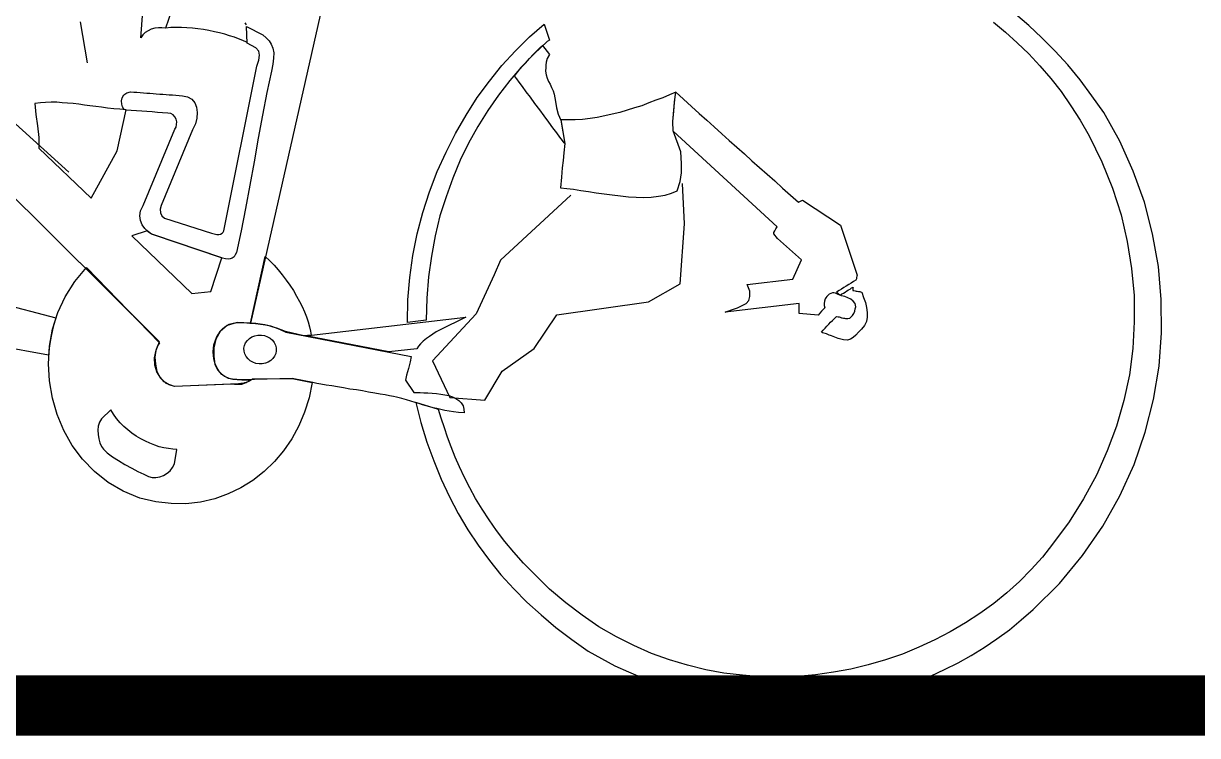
# Model space of a CAD drawing. Header units: millimetres. Extents: x 0 to 35, y -2 to 2.
# Drawn here: x 27.351 to 28.33, y -0.025 to 0.568 of the extents above; entities that cross this region are included whole.
import ezdxf

# ---------------------------------------------------------------- set-up
doc = ezdxf.new("R2010")
doc.units = ezdxf.units.MM
doc.layers.add('45-Biciklisti', color=7, linetype='Continuous')

# ---------------------------------------------------------------- blocks, each defined once
blk = doc.blocks.new('Cyclist 10 - Side view')
for p, q in [((-1.00002, 0.79668), (-0.61096, 0.44414)), ((-0.60151, 0.56933), (-0.59568, 0.53531)), ((-0.09775, 0.40118), (-0.09941, 0.43488)), ((-0.19252, 0.42512), (-0.2512, 0.3708)), ((-0.10154, 0.3511), (-0.09775, 0.40118)), ((-0.2512, 0.3708), (-0.25633, 0.3586)), ((-0.25633, 0.3586), (-0.27137, 0.32616)), ((-0.12785, 0.3363), (-0.10154, 0.3511)), ((-0.20426, 0.32529), (-0.12785, 0.3363)), ((-0.27137, 0.32616), (-0.30792, 0.28695)), ((-0.22316, 0.29734), (-0.20426, 0.32529)), ((-0.24979, 0.27836), (-0.22316, 0.29734)), ((-0.30792, 0.28695), (-0.29343, 0.25648)), ((-0.26421, 0.25427), (-0.24979, 0.27836)), ((-0.29343, 0.25648), (-0.26421, 0.25427))]:
    blk.add_line(p, q)
at = {"linetype": 'Continuous'}
for p, q in [((-0.37255, 0.70276), (-0.45951, 0.31846)), ((-0.55099, 0.55608), (-0.54933, 0.57811)), ((-0.52535, 0.5786), (-0.53029, 0.5643)), ((-0.46431, 0.56859), (-0.46315, 0.56695)), ((-0.22701, 0.55684), (-0.21488, 0.56752)), ((-0.21488, 0.56752), (-0.21047, 0.5543)), ((0.15963, 0.56909), (0.16957, 0.56088)), ((0.18903, 0.56637), (0.17789, 0.5757)), ((-0.54927, 0.55852), (-0.55099, 0.55608)), ((-0.54732, 0.56044), (-0.54927, 0.55852)), ((-0.54488, 0.56206), (-0.54732, 0.56044)), ((-0.5422, 0.5634), (-0.54488, 0.56206)), ((-0.53931, 0.56422), (-0.5422, 0.5634)), ((-0.5362, 0.56449), (-0.53931, 0.56422)), ((-0.53336, 0.56454), (-0.5362, 0.56449)), ((-0.53029, 0.5643), (-0.53336, 0.56454)), ((-0.52588, 0.56474), (-0.53004, 0.56429)), ((-0.52151, 0.56466), (-0.52588, 0.56474)), ((-0.51711, 0.56485), (-0.52151, 0.56466)), ((-0.51251, 0.5645), (-0.51711, 0.56485)), ((-0.50791, 0.56415), (-0.51251, 0.5645)), ((-0.50331, 0.56355), (-0.50791, 0.56415)), ((-0.49872, 0.56294), (-0.50331, 0.56355)), ((-0.49415, 0.56209), (-0.49872, 0.56294)), ((-0.48958, 0.56123), (-0.49415, 0.56209)), ((-0.48529, 0.56014), (-0.48958, 0.56123)), ((-0.48099, 0.55903), (-0.48529, 0.56014)), ((-0.47697, 0.5577), (-0.48099, 0.55903)), ((-0.47294, 0.55663), (-0.47697, 0.5577)), ((-0.46223, 0.5517), (-0.46273, 0.56564)), ((-0.46273, 0.56564), (-0.44935, 0.55871)), ((-0.44935, 0.55871), (-0.44645, 0.55617)), ((0.16957, 0.56088), (0.17944, 0.55189)), ((0.2001, 0.55599), (0.18903, 0.56637)), ((-0.46943, 0.55533), (-0.47294, 0.55663)), ((-0.46594, 0.55378), (-0.46943, 0.55533)), ((-0.46295, 0.55252), (-0.46594, 0.55378)), ((-0.45506, 0.54781), (-0.46223, 0.5517)), ((-0.44645, 0.55617), (-0.44407, 0.55367)), ((-0.44407, 0.55367), (-0.44222, 0.5507)), ((-0.44222, 0.5507), (-0.44092, 0.54751)), ((-0.2387, 0.54537), (-0.22701, 0.55684)), ((-0.21236, 0.55316), (-0.22318, 0.54291)), ((-0.22066, 0.54555), (-0.21816, 0.54793)), ((-0.21816, 0.54793), (-0.21623, 0.54959)), ((-0.21623, 0.54959), (-0.21036, 0.5422)), ((-0.21047, 0.5543), (-0.21236, 0.55316)), ((0.17944, 0.55189), (0.18905, 0.54267)), ((0.21112, 0.54512), (0.2001, 0.55599)), ((-0.45269, 0.54506), (-0.45506, 0.54781)), ((-0.45193, 0.54165), (-0.45269, 0.54506)), ((-0.45249, 0.53757), (-0.45193, 0.54165)), ((-0.44092, 0.54751), (-0.44019, 0.5436)), ((-0.44026, 0.53922), (-0.4409, 0.53412)), ((-0.44019, 0.5436), (-0.44026, 0.53922)), ((-0.24993, 0.53309), (-0.2387, 0.54537)), ((-0.22318, 0.54291), (-0.23352, 0.5321)), ((-0.23047, 0.53496), (-0.22709, 0.53883)), ((-0.22709, 0.53883), (-0.22372, 0.54244)), ((-0.22372, 0.54244), (-0.22066, 0.54555)), ((-0.21215, 0.53899), (-0.21315, 0.53597)), ((-0.21036, 0.5422), (-0.21215, 0.53899)), ((0.18905, 0.54267), (0.19834, 0.5327)), ((0.22157, 0.53352), (0.21112, 0.54512)), ((-0.4814, 0.39685), (-0.45415, 0.53254)), ((-0.45415, 0.53254), (-0.45249, 0.53757)), ((-0.4409, 0.53412), (-0.44211, 0.52829)), ((-0.26044, 0.51998), (-0.24993, 0.53309)), ((-0.23352, 0.5321), (-0.24341, 0.52049)), ((-0.23696, 0.52747), (-0.23383, 0.53135)), ((-0.23383, 0.53135), (-0.23047, 0.53496)), ((-0.21349, 0.53137), (-0.21373, 0.52829)), ((-0.21334, 0.53341), (-0.21349, 0.53137)), ((-0.21315, 0.53597), (-0.21334, 0.53341)), ((0.19834, 0.5327), (0.20733, 0.52224)), ((0.23197, 0.52115), (0.22157, 0.53352)), ((-0.44211, 0.52829), (-0.44604, 0.51056)), ((-0.27049, 0.50632), (-0.26044, 0.51998)), ((-0.24341, 0.52049), (-0.25283, 0.50833)), ((-0.23951, 0.52431), (-0.23696, 0.52747)), ((-0.23905, 0.52376), (-0.23951, 0.52431)), ((-0.23764, 0.52185), (-0.23905, 0.52376)), ((-0.23553, 0.51912), (-0.23764, 0.52185)), ((-0.23297, 0.51558), (-0.23553, 0.51912)), ((-0.21373, 0.52829), (-0.21319, 0.52516)), ((-0.21319, 0.52516), (-0.21236, 0.52253)), ((-0.21236, 0.52253), (-0.21127, 0.51986)), ((-0.21127, 0.51986), (-0.2099, 0.51745)), ((0.20733, 0.52224), (0.21603, 0.51128)), ((0.24177, 0.50779), (0.23197, 0.52115)), ((-0.56513, 0.50874), (-0.56269, 0.51036)), ((-0.56269, 0.51036), (-0.55954, 0.51115)), ((-0.55954, 0.51115), (-0.55672, 0.51094)), ((-0.55672, 0.51094), (-0.55416, 0.51075)), ((-0.55416, 0.51075), (-0.55134, 0.51054)), ((-0.55134, 0.51054), (-0.54878, 0.51034)), ((-0.54878, 0.51034), (-0.54597, 0.51013)), ((-0.54597, 0.51013), (-0.54341, 0.50994)), ((-0.54341, 0.50994), (-0.54059, 0.50972)), ((-0.54059, 0.50972), (-0.53803, 0.50953)), ((-0.53803, 0.50953), (-0.53521, 0.50932)), ((-0.53521, 0.50932), (-0.53265, 0.50912)), ((-0.53265, 0.50912), (-0.52984, 0.50891)), ((-0.52984, 0.50891), (-0.52728, 0.50872)), ((-0.44604, 0.51056), (-0.44951, 0.49177)), ((-0.22969, 0.51121), (-0.23297, 0.51558)), ((-0.22618, 0.50658), (-0.22969, 0.51121)), ((-0.2099, 0.51745), (-0.20857, 0.51477)), ((-0.20857, 0.51477), (-0.20722, 0.5121)), ((-0.20722, 0.5121), (-0.20641, 0.5092)), ((-0.20641, 0.5092), (-0.20532, 0.5032)), ((-0.1051, 0.51082), (-0.11041, 0.50865)), ((-0.10621, 0.50292), (-0.1051, 0.51082)), ((-0.10581, 0.50469), (-0.1051, 0.51082)), ((-0.1051, 0.51082), (-0.09859, 0.50492)), ((0.21603, 0.51128), (0.22416, 0.4996)), ((-0.63464, 0.50189), (-0.63931, 0.50147)), ((-0.63931, 0.50147), (-0.63845, 0.49239)), ((-0.63023, 0.50233), (-0.63464, 0.50189)), ((-0.62559, 0.50249), (-0.63023, 0.50233)), ((-0.62096, 0.5024), (-0.62559, 0.50249)), ((-0.6166, 0.50207), (-0.62096, 0.5024)), ((-0.612, 0.50172), (-0.6166, 0.50207)), ((-0.60739, 0.50137), (-0.612, 0.50172)), ((-0.60256, 0.50075), (-0.60739, 0.50137)), ((-0.59796, 0.50015), (-0.60256, 0.50075)), ((-0.59338, 0.49954), (-0.59796, 0.50015)), ((-0.58853, 0.49892), (-0.59338, 0.49954)), ((-0.56705, 0.50374), (-0.56635, 0.50626)), ((-0.56676, 0.50088), (-0.56705, 0.50374)), ((-0.56615, 0.49852), (-0.56676, 0.50088)), ((-0.56635, 0.50626), (-0.56513, 0.50874)), ((-0.52728, 0.50872), (-0.52446, 0.50851)), ((-0.52446, 0.50851), (-0.52165, 0.50829)), ((-0.52165, 0.50829), (-0.51909, 0.5081)), ((-0.51909, 0.5081), (-0.51627, 0.50789)), ((-0.51627, 0.50789), (-0.51196, 0.50704)), ((-0.51196, 0.50704), (-0.5085, 0.50498)), ((-0.5085, 0.50498), (-0.50591, 0.50196)), ((-0.50591, 0.50196), (-0.50438, 0.49823)), ((-0.27982, 0.49183), (-0.27049, 0.50632)), ((-0.25283, 0.50833), (-0.26176, 0.49562)), ((-0.22245, 0.5014), (-0.22618, 0.50658)), ((-0.21846, 0.49621), (-0.22245, 0.5014)), ((-0.20532, 0.5032), (-0.20444, 0.49772)), ((-0.1335, 0.49958), (-0.13956, 0.49771)), ((-0.12766, 0.50196), (-0.1335, 0.49958)), ((-0.12183, 0.5041), (-0.12766, 0.50196)), ((-0.116, 0.50623), (-0.12183, 0.5041)), ((-0.11041, 0.50865), (-0.116, 0.50623)), ((-0.10683, 0.49473), (-0.10621, 0.50292)), ((-0.10673, 0.496), (-0.10581, 0.50469)), ((-0.09859, 0.50492), (-0.09209, 0.49902)), ((-0.09209, 0.49902), (-0.08558, 0.49312)), ((0.22416, 0.4996), (0.23199, 0.48741)), ((0.25154, 0.49392), (0.24177, 0.50779)), ((-0.63845, 0.49239), (-0.63711, 0.48276)), ((-0.58368, 0.4983), (-0.58853, 0.49892)), ((-0.57858, 0.49766), (-0.58368, 0.4983)), ((-0.57348, 0.49702), (-0.57858, 0.49766)), ((-0.56836, 0.49663), (-0.57348, 0.49702)), ((-0.57071, 0.46204), (-0.56324, 0.49624)), ((-0.56324, 0.49624), (-0.56836, 0.49663)), ((-0.56501, 0.49663), (-0.56615, 0.49852)), ((-0.56326, 0.49598), (-0.56501, 0.49663)), ((-0.5589, 0.49565), (-0.56326, 0.49598)), ((-0.55456, 0.49533), (-0.5589, 0.49565)), ((-0.55021, 0.495), (-0.55456, 0.49533)), ((-0.54585, 0.49467), (-0.55021, 0.495)), ((-0.5415, 0.49434), (-0.54585, 0.49467)), ((-0.53715, 0.49401), (-0.5415, 0.49434)), ((-0.5328, 0.49368), (-0.53715, 0.49401)), ((-0.52844, 0.49335), (-0.5328, 0.49368)), ((-0.52588, 0.49316), (-0.52844, 0.49335)), ((-0.52391, 0.49198), (-0.52588, 0.49316)), ((-0.52249, 0.49033), (-0.52391, 0.49198)), ((-0.52135, 0.48844), (-0.52249, 0.49033)), ((-0.50438, 0.49823), (-0.50395, 0.49382)), ((-0.50395, 0.49382), (-0.50429, 0.48921)), ((-0.44951, 0.49177), (-0.45303, 0.47247)), ((-0.2887, 0.47653), (-0.27982, 0.49183)), ((-0.26176, 0.49562), (-0.26998, 0.48233)), ((-0.21474, 0.49103), (-0.21846, 0.49621)), ((-0.211, 0.48585), (-0.21474, 0.49103)), ((-0.20444, 0.49772), (-0.20304, 0.49247)), ((-0.20304, 0.49247), (-0.20084, 0.48741)), ((-0.17054, 0.48975), (-0.17653, 0.48891)), ((-0.16427, 0.49108), (-0.17054, 0.48975)), ((-0.15799, 0.49241), (-0.16427, 0.49108)), ((-0.15169, 0.49399), (-0.15799, 0.49241)), ((-0.14562, 0.49585), (-0.15169, 0.49399)), ((-0.13956, 0.49771), (-0.14562, 0.49585)), ((-0.10745, 0.48653), (-0.10673, 0.496)), ((-0.10745, 0.48653), (-0.10683, 0.49473)), ((-0.08558, 0.49312), (-0.07931, 0.4875)), ((0.26492, 0.46999), (0.25154, 0.49392)), ((-0.63711, 0.48276), (-0.63604, 0.47316)), ((-0.54893, 0.41637), (-0.5225, 0.48003)), ((-0.50786, 0.47944), (-0.53398, 0.41652)), ((-0.5225, 0.48003), (-0.52159, 0.48176)), ((-0.52159, 0.48176), (-0.52116, 0.48405)), ((-0.52101, 0.48609), (-0.52135, 0.48844)), ((-0.52116, 0.48405), (-0.52101, 0.48609)), ((-0.50543, 0.48441), (-0.50786, 0.47944)), ((-0.50429, 0.48921), (-0.50543, 0.48441)), ((-0.26998, 0.48233), (-0.27772, 0.4685)), ((-0.20749, 0.48121), (-0.211, 0.48585)), ((-0.20422, 0.47685), (-0.20749, 0.48121)), ((-0.20084, 0.48741), (-0.19767, 0.46812)), ((-0.1949, 0.48773), (-0.20081, 0.48792)), ((-0.20081, 0.48792), (-0.19767, 0.46812)), ((-0.18898, 0.4878), (-0.1949, 0.48773)), ((-0.18277, 0.4881), (-0.18898, 0.4878)), ((-0.17653, 0.48891), (-0.18277, 0.4881)), ((-0.10729, 0.47828), (-0.10745, 0.48653)), ((-0.10727, 0.47853), (-0.10745, 0.48653)), ((-0.07931, 0.4875), (-0.07303, 0.48188)), ((-0.07303, 0.48188), (-0.06677, 0.47625)), ((0.23199, 0.48741), (0.23951, 0.47448)), ((-0.63604, 0.47316), (-0.63595, 0.46414)), ((-0.45303, 0.47247), (-0.45656, 0.4529)), ((-0.29658, 0.4609), (-0.2887, 0.47653)), ((-0.20166, 0.4733), (-0.20422, 0.47685)), ((-0.19954, 0.47057), (-0.20166, 0.4733)), ((-0.19815, 0.46867), (-0.19954, 0.47057)), ((-0.02062, 0.3986), (-0.10729, 0.47828)), ((-0.10087, 0.46106), (-0.10727, 0.47853)), ((-0.06677, 0.47625), (-0.0605, 0.47062)), ((-0.0605, 0.47062), (-0.05422, 0.465)), ((0.23951, 0.47448), (0.24998, 0.45284)), ((0.27618, 0.44519), (0.26492, 0.46999)), ((-0.63595, 0.46414), (-0.59225, 0.42248)), ((-0.59225, 0.42248), (-0.57071, 0.46204)), ((-0.30397, 0.44473), (-0.29658, 0.4609)), ((-0.27772, 0.4685), (-0.28473, 0.45409)), ((-0.19852, 0.46019), (-0.19899, 0.45405)), ((-0.19767, 0.46812), (-0.19852, 0.46019)), ((-0.19767, 0.46812), (-0.19815, 0.46867)), ((-0.10031, 0.45149), (-0.10087, 0.46106)), ((-0.05422, 0.465), (-0.04796, 0.45938)), ((-0.45656, 0.4529), (-0.46011, 0.43335)), ((-0.28473, 0.45409), (-0.29101, 0.43911)), ((-0.19899, 0.45405), (-0.19971, 0.44792)), ((-0.10037, 0.44377), (-0.10031, 0.45149)), ((-0.04796, 0.45938), (-0.04169, 0.45376)), ((-0.04169, 0.45376), (-0.03541, 0.44813)), ((0.24998, 0.45284), (0.25887, 0.4308)), ((-0.3104, 0.42796), (-0.30397, 0.44473)), ((-0.19971, 0.44792), (-0.20031, 0.43999)), ((-0.10145, 0.43639), (-0.10037, 0.44377)), ((-0.03541, 0.44813), (-0.02889, 0.44249)), ((-0.02889, 0.44249), (-0.02261, 0.43687)), ((0.28555, 0.41925), (0.27618, 0.44519)), ((-0.53537, 0.30282), (-0.66879, 0.43495)), ((-0.46011, 0.43335), (-0.46362, 0.41405)), ((-0.29101, 0.43911), (-0.29656, 0.42357)), ((-0.20031, 0.43999), (-0.20124, 0.43104)), ((-0.20124, 0.43104), (-0.19587, 0.43064)), ((-0.19587, 0.43064), (-0.19026, 0.42996)), ((-0.10384, 0.42858), (-0.10145, 0.43639)), ((-0.02261, 0.43687), (-0.01611, 0.43096)), ((-0.01611, 0.43096), (-0.0096, 0.42507)), ((0.25887, 0.4308), (0.26595, 0.40864)), ((-0.31582, 0.41061), (-0.3104, 0.42796)), ((-0.29656, 0.42357), (-0.30162, 0.40773)), ((-0.19026, 0.42996), (-0.18415, 0.42898)), ((-0.18415, 0.42898), (-0.17778, 0.42798)), ((-0.17778, 0.42798), (-0.17142, 0.42699)), ((-0.17142, 0.42699), (-0.16479, 0.42623)), ((-0.16479, 0.42623), (-0.15817, 0.42522)), ((-0.15817, 0.42522), (-0.15127, 0.42444)), ((-0.15127, 0.42444), (-0.14463, 0.42368)), ((-0.14463, 0.42368), (-0.13822, 0.42346)), ((-0.13822, 0.42346), (-0.1318, 0.42322)), ((-0.1318, 0.42322), (-0.12559, 0.42353)), ((-0.12559, 0.42353), (-0.11962, 0.42411)), ((-0.11962, 0.42411), (-0.11389, 0.42496)), ((-0.11389, 0.42496), (-0.10862, 0.42662)), ((-0.10862, 0.42662), (-0.10384, 0.42858)), ((-0.0096, 0.42507), (-0.00285, 0.41915)), ((-0.00285, 0.41915), (0.00063, 0.42094)), ((0.00063, 0.42094), (0.03227, 0.40002)), ((-0.55163, 0.40782), (-0.55107, 0.4119)), ((-0.55107, 0.4119), (-0.54893, 0.41637)), ((-0.53398, 0.41652), (-0.53473, 0.41349)), ((-0.53473, 0.41349), (-0.53445, 0.41038)), ((-0.46362, 0.41405), (-0.46736, 0.39527)), ((0.2923, 0.39274), (0.28555, 0.41925)), ((-0.55116, 0.40392), (-0.55163, 0.40782)), ((-0.5499, 0.40022), (-0.55116, 0.40392)), ((-0.53445, 0.41038), (-0.53334, 0.40798)), ((-0.53334, 0.40798), (-0.53118, 0.40602)), ((-0.53118, 0.40602), (-0.49195, 0.39353)), ((-0.32051, 0.39293), (-0.31582, 0.41061)), ((-0.30162, 0.40773), (-0.3057, 0.3913)), ((0.26595, 0.40864), (0.27122, 0.38635)), ((-0.54563, 0.39526), (-0.55831, 0.39107)), ((-0.54755, 0.39721), (-0.5499, 0.40022)), ((-0.5449, 0.39469), (-0.54755, 0.39721)), ((-0.54443, 0.39414), (-0.54563, 0.39526)), ((-0.54197, 0.39267), (-0.5449, 0.39469)), ((-0.54295, 0.39326), (-0.54443, 0.39414)), ((-0.54171, 0.39265), (-0.54295, 0.39326)), ((-0.53872, 0.3914), (-0.54197, 0.39267)), ((-0.54021, 0.39202), (-0.54171, 0.39265)), ((-0.48348, 0.3728), (-0.54021, 0.39202)), ((-0.48522, 0.37344), (-0.53872, 0.3914)), ((-0.49195, 0.39353), (-0.48968, 0.39284)), ((-0.48968, 0.39284), (-0.48766, 0.39242)), ((-0.48766, 0.39242), (-0.48587, 0.39229)), ((-0.48587, 0.39229), (-0.48455, 0.39271)), ((-0.48455, 0.39271), (-0.48321, 0.39338)), ((-0.48321, 0.39338), (-0.48236, 0.39434)), ((-0.48236, 0.39434), (-0.48177, 0.39533)), ((-0.48177, 0.39533), (-0.4814, 0.39685)), ((-0.46736, 0.39527), (-0.47129, 0.37729)), ((-0.32418, 0.37493), (-0.32051, 0.39293)), ((-0.02336, 0.39289), (-0.02328, 0.39392)), ((-0.02031, 0.38906), (-0.02336, 0.39289)), ((-0.02328, 0.39392), (-0.02267, 0.39541)), ((-0.02267, 0.39541), (-0.02175, 0.39715)), ((-0.02175, 0.39715), (-0.02062, 0.3986)), ((0.03227, 0.40002), (0.04613, 0.35855)), ((0.2972, 0.36559), (0.2923, 0.39274)), ((-0.55831, 0.39107), (-0.50837, 0.34327)), ((-0.3057, 0.3913), (-0.30879, 0.37428)), ((-0.00028, 0.37132), (-0.02031, 0.38906)), ((0.27122, 0.38635), (0.27468, 0.36395)), ((-0.49254, 0.3449), (-0.48348, 0.3728)), ((-0.48272, 0.37248), (-0.48522, 0.37344)), ((-0.48044, 0.37206), (-0.48272, 0.37248)), ((-0.47813, 0.37188), (-0.48044, 0.37206)), ((-0.47632, 0.372), (-0.47813, 0.37188)), ((-0.47473, 0.37265), (-0.47632, 0.372)), ((-0.47309, 0.37381), (-0.47473, 0.37265)), ((-0.47221, 0.3753), (-0.47309, 0.37381)), ((-0.47129, 0.37729), (-0.47221, 0.3753)), ((-0.45951, 0.31846), (-0.44734, 0.37394)), ((-0.44734, 0.37394), (-0.4435, 0.37029)), ((-0.3266, 0.35658), (-0.32418, 0.37493)), ((-0.30879, 0.37428), (-0.31112, 0.35695)), ((-0.60597, 0.35322), (-0.59608, 0.36482)), ((-0.59608, 0.36482), (-0.53542, 0.30205)), ((-0.4435, 0.37029), (-0.4399, 0.36668)), ((-0.4399, 0.36668), (-0.43633, 0.3628)), ((-0.43633, 0.3628), (-0.43304, 0.35869)), ((-0.00768, 0.35515), (-0.00028, 0.37132)), ((0.27468, 0.36395), (0.27686, 0.34163)), ((0.29951, 0.33813), (0.2972, 0.36559)), ((-0.61389, 0.34042), (-0.60597, 0.35322)), ((-0.43304, 0.35869), (-0.42977, 0.35433)), ((-0.42977, 0.35433), (-0.42675, 0.34998)), ((-0.32826, 0.33791), (-0.3266, 0.35658)), ((-0.31112, 0.35695), (-0.31245, 0.33929)), ((-0.04562, 0.35054), (-0.00768, 0.35515)), ((0.04315, 0.35311), (0.04099, 0.35172)), ((0.04504, 0.35426), (0.04315, 0.35311)), ((0.04538, 0.35525), (0.04504, 0.35426)), ((0.04547, 0.35653), (0.04538, 0.35525)), ((0.0458, 0.35754), (0.04547, 0.35653)), ((0.04613, 0.35855), (0.0458, 0.35754)), ((-0.50837, 0.34327), (-0.49254, 0.3449)), ((-0.42675, 0.34998), (-0.42373, 0.34562)), ((-0.42373, 0.34562), (-0.42124, 0.34107)), ((-0.04347, 0.34497), (-0.04562, 0.35054)), ((-0.04328, 0.34058), (-0.04347, 0.34497)), ((0.02278, 0.34254), (0.02169, 0.3416)), ((0.02412, 0.34321), (0.02278, 0.34254)), ((0.02544, 0.34363), (0.02412, 0.34321)), ((0.02674, 0.34379), (0.02544, 0.34363)), ((0.028, 0.34343), (0.02674, 0.34379)), ((0.03023, 0.34224), (0.028, 0.34343)), ((0.03099, 0.34553), (0.02883, 0.34415)), ((0.02883, 0.34415), (0.02956, 0.34358)), ((0.02956, 0.34358), (0.03054, 0.34299)), ((0.03054, 0.34299), (0.03127, 0.34242)), ((0.03288, 0.34667), (0.03099, 0.34553)), ((0.032, 0.34184), (0.03336, 0.34278)), ((0.03504, 0.34806), (0.03288, 0.34667)), ((0.03336, 0.34278), (0.0347, 0.34344)), ((0.0347, 0.34344), (0.03605, 0.34438)), ((0.03693, 0.3492), (0.03504, 0.34806)), ((0.03605, 0.34438), (0.03741, 0.3453)), ((0.0391, 0.35058), (0.03693, 0.3492)), ((0.03741, 0.3453), (0.03877, 0.34623)), ((0.03877, 0.34623), (0.0401, 0.3469)), ((0.04099, 0.35172), (0.0391, 0.35058)), ((0.0401, 0.3469), (0.04146, 0.34783)), ((0.04146, 0.34783), (0.0428, 0.3485)), ((0.04239, 0.34647), (0.04234, 0.34571)), ((0.04234, 0.34571), (0.04336, 0.34563)), ((0.04245, 0.34724), (0.04239, 0.34647)), ((0.04249, 0.34775), (0.04245, 0.34724)), ((0.0428, 0.3485), (0.04249, 0.34775)), ((0.04336, 0.34563), (0.04436, 0.34529)), ((0.04436, 0.34529), (0.04513, 0.34523)), ((0.04513, 0.34523), (0.04615, 0.34515)), ((0.04615, 0.34515), (0.04716, 0.34482)), ((0.04716, 0.34482), (0.04818, 0.34475)), ((0.04818, 0.34475), (0.04894, 0.34443)), ((0.04894, 0.34443), (0.04995, 0.34435)), ((0.04995, 0.34435), (0.05142, 0.33986)), ((-0.68806, 0.3401), (-0.62165, 0.32299)), ((-0.62004, 0.32724), (-0.61389, 0.34042)), ((-0.42124, 0.34107), (-0.41875, 0.3365)), ((-0.41875, 0.3365), (-0.4165, 0.33221)), ((-0.32866, 0.31914), (-0.32826, 0.33791)), ((-0.31245, 0.33929), (-0.31306, 0.32105)), ((-0.00226, 0.33491), (-0.06382, 0.32771)), ((-0.05376, 0.33133), (-0.04977, 0.33308)), ((-0.04977, 0.33308), (-0.04654, 0.33491)), ((-0.04654, 0.33491), (-0.0443, 0.33731)), ((-0.0443, 0.33731), (-0.04328, 0.34058)), ((-0.00213, 0.32641), (-0.00226, 0.33491)), ((0.0186, 0.33488), (0.01846, 0.33309)), ((0.01846, 0.33309), (0.0191, 0.33124)), ((0.01873, 0.33667), (0.0186, 0.33488)), ((0.0194, 0.33868), (0.01873, 0.33667)), ((0.01999, 0.33966), (0.0194, 0.33868)), ((0.02083, 0.34063), (0.01999, 0.33966)), ((0.02169, 0.3416), (0.02083, 0.34063)), ((0.03299, 0.34125), (0.03023, 0.34224)), ((0.03127, 0.34242), (0.032, 0.34184)), ((0.03576, 0.34054), (0.03299, 0.34125)), ((0.03826, 0.33957), (0.03576, 0.34054)), ((0.04075, 0.33836), (0.03826, 0.33957)), ((0.04269, 0.33666), (0.04075, 0.33836)), ((0.04433, 0.33473), (0.04269, 0.33666)), ((0.04492, 0.33211), (0.04433, 0.33473)), ((0.05142, 0.33986), (0.0529, 0.33563)), ((0.0529, 0.33563), (0.05387, 0.33144)), ((0.27686, 0.34163), (0.27699, 0.31948)), ((0.29972, 0.31029), (0.29951, 0.33813)), ((-0.62442, 0.31341), (-0.62004, 0.32724)), ((-0.62165, 0.32299), (-0.62401, 0.31543)), ((-0.4165, 0.33221), (-0.4145, 0.32793)), ((-0.4145, 0.32793), (-0.41277, 0.32369)), ((-0.41343, 0.30803), (-0.28018, 0.32345)), ((-0.41277, 0.32369), (-0.41154, 0.31947)), ((-0.28018, 0.32345), (-0.3021, 0.31275)), ((-0.06382, 0.32771), (-0.05853, 0.32963)), ((-0.05853, 0.32963), (-0.05376, 0.33133)), ((0.01349, 0.32523), (-0.00213, 0.32641)), ((0.0149, 0.32691), (0.01349, 0.32523)), ((0.01631, 0.32836), (0.0149, 0.32691)), ((0.0177, 0.32979), (0.01631, 0.32836)), ((0.0191, 0.33124), (0.0177, 0.32979)), ((0.02719, 0.32239), (0.02885, 0.32407)), ((0.02885, 0.32407), (0.03011, 0.32371)), ((0.03011, 0.32371), (0.03114, 0.32363)), ((0.03114, 0.32363), (0.03189, 0.32332)), ((0.03189, 0.32332), (0.0329, 0.32298)), ((0.0329, 0.32298), (0.03366, 0.32292)), ((0.03366, 0.32292), (0.03466, 0.32259)), ((0.03983, 0.32272), (0.04119, 0.32364)), ((0.04119, 0.32364), (0.0423, 0.32484)), ((0.0423, 0.32484), (0.04321, 0.32658)), ((0.04321, 0.32658), (0.04411, 0.32831)), ((0.04411, 0.32831), (0.04452, 0.33034)), ((0.04452, 0.33034), (0.04492, 0.33211)), ((0.0543, 0.32343), (0.05377, 0.31986)), ((0.05387, 0.33144), (0.05433, 0.32729)), ((0.05433, 0.32729), (0.0543, 0.32343)), ((-0.62703, 0.29919), (-0.62442, 0.31341)), ((-0.62401, 0.31543), (-0.62563, 0.30758)), ((-0.47897, 0.31659), (-0.48474, 0.31161)), ((-0.48473, 0.31187), (-0.48251, 0.31402)), ((-0.48251, 0.31402), (-0.48004, 0.31589)), ((-0.48004, 0.31589), (-0.47735, 0.31749)), ((-0.47054, 0.31904), (-0.47897, 0.31659)), ((-0.47735, 0.31749), (-0.47393, 0.31852)), ((-0.47393, 0.31852), (-0.46977, 0.31898)), ((-0.45951, 0.31846), (-0.47054, 0.31904)), ((-0.46977, 0.31898), (-0.46514, 0.31889)), ((-0.46514, 0.31889), (-0.46003, 0.3185)), ((-0.46003, 0.3185), (-0.45541, 0.31815)), ((-0.45516, 0.31813), (-0.45951, 0.31846)), ((-0.45541, 0.31815), (-0.45108, 0.31757)), ((-0.45134, 0.31759), (-0.45516, 0.31813)), ((-0.44752, 0.31704), (-0.45134, 0.31759)), ((-0.45108, 0.31757), (-0.44701, 0.317)), ((-0.44397, 0.31626), (-0.44752, 0.31704)), ((-0.44701, 0.317), (-0.44294, 0.31618)), ((-0.4407, 0.31524), (-0.44397, 0.31626)), ((-0.44294, 0.31618), (-0.43893, 0.31485)), ((-0.43743, 0.31422), (-0.4407, 0.31524)), ((-0.43893, 0.31485), (-0.43467, 0.31324)), ((-0.43393, 0.31292), (-0.43743, 0.31422)), ((-0.43467, 0.31324), (-0.42994, 0.31108)), ((-0.41154, 0.31947), (-0.41029, 0.31552)), ((-0.41029, 0.31552), (-0.40955, 0.31185)), ((-0.31306, 0.32105), (-0.32866, 0.31914)), ((0.01769, 0.31255), (0.01936, 0.31422)), ((0.01936, 0.31422), (0.02077, 0.31592)), ((0.02077, 0.31592), (0.02245, 0.31759)), ((0.02245, 0.31759), (0.02386, 0.31928)), ((0.02386, 0.31928), (0.02551, 0.32071)), ((0.02551, 0.32071), (0.02719, 0.32239)), ((0.03466, 0.32259), (0.03544, 0.32253)), ((0.03544, 0.32253), (0.03645, 0.32246)), ((0.03645, 0.32246), (0.03825, 0.32232)), ((0.03825, 0.32232), (0.03983, 0.32272)), ((0.04968, 0.31347), (0.04717, 0.31084)), ((0.05222, 0.31637), (0.04968, 0.31347)), ((0.05377, 0.31986), (0.05222, 0.31637)), ((0.27699, 0.31948), (0.27584, 0.29742)), ((-0.62786, 0.29178), (-0.69542, 0.3041)), ((-0.62563, 0.30758), (-0.62698, 0.29995)), ((-0.48832, 0.30519), (-0.49016, 0.29786)), ((-0.48997, 0.30043), (-0.48771, 0.30643)), ((-0.48474, 0.31161), (-0.48832, 0.30519)), ((-0.48771, 0.30643), (-0.48622, 0.30915)), ((-0.48622, 0.30915), (-0.48473, 0.31187)), ((-0.46358, 0.30203), (-0.46214, 0.30399)), ((-0.46214, 0.30399), (-0.46023, 0.30564)), ((-0.46023, 0.30564), (-0.45832, 0.30704)), ((-0.45832, 0.30704), (-0.45593, 0.3079)), ((-0.45593, 0.3079), (-0.45331, 0.30847)), ((-0.45331, 0.30847), (-0.45047, 0.30851)), ((-0.45047, 0.30851), (-0.44793, 0.30806)), ((-0.44793, 0.30806), (-0.44543, 0.3071)), ((-0.44543, 0.3071), (-0.4432, 0.3059)), ((-0.4432, 0.3059), (-0.44127, 0.30421)), ((-0.44127, 0.30421), (-0.43988, 0.30231)), ((-0.43044, 0.31137), (-0.43393, 0.31292)), ((-0.41499, 0.30789), (-0.43044, 0.31137)), ((-0.42994, 0.31108), (-0.32566, 0.29059)), ((-0.40902, 0.30847), (-0.41499, 0.30789)), ((-0.34415, 0.29456), (-0.41343, 0.30803)), ((-0.40955, 0.31185), (-0.40902, 0.30847)), ((-0.31568, 0.30347), (-0.31789, 0.30133)), ((-0.31294, 0.30559), (-0.31568, 0.30347)), ((-0.31023, 0.30744), (-0.31294, 0.30559)), ((-0.30751, 0.3093), (-0.31023, 0.30744)), ((-0.3048, 0.31115), (-0.30751, 0.3093)), ((-0.3021, 0.31275), (-0.3048, 0.31115)), ((0.01627, 0.31085), (0.01769, 0.31255)), ((0.01727, 0.31052), (0.01627, 0.31085)), ((0.01828, 0.31018), (0.01727, 0.31052)), ((0.01954, 0.30983), (0.01828, 0.31018)), ((0.02055, 0.30949), (0.01954, 0.30983)), ((0.02153, 0.30891), (0.02055, 0.30949)), ((0.02279, 0.30855), (0.02153, 0.30891)), ((0.0238, 0.30822), (0.02279, 0.30855)), ((0.02481, 0.30788), (0.0238, 0.30822)), ((0.0303, 0.30566), (0.02481, 0.30788)), ((0.0346, 0.30457), (0.0303, 0.30566)), ((0.03792, 0.30432), (0.0346, 0.30457)), ((0.04056, 0.30515), (0.03792, 0.30432)), ((0.04272, 0.30653), (0.04056, 0.30515)), ((0.04493, 0.30843), (0.04272, 0.30653)), ((0.04717, 0.31084), (0.04493, 0.30843)), ((0.29764, 0.28265), (0.29972, 0.31029)), ((-0.62788, 0.28458), (-0.62703, 0.29919)), ((-0.62698, 0.29995), (-0.62786, 0.29178)), ((-0.53946, 0.28948), (-0.5382, 0.29608)), ((-0.53849, 0.29559), (-0.53914, 0.29023)), ((-0.53715, 0.29961), (-0.53849, 0.29559)), ((-0.5382, 0.29608), (-0.53537, 0.30282)), ((-0.53542, 0.30205), (-0.53715, 0.29961)), ((-0.49067, 0.29455), (-0.48997, 0.30043)), ((-0.49007, 0.28884), (-0.49067, 0.29455)), ((-0.49016, 0.29786), (-0.49019, 0.29065)), ((-0.46496, 0.2975), (-0.46453, 0.29979)), ((-0.46488, 0.29518), (-0.46496, 0.2975)), ((-0.46428, 0.29282), (-0.46488, 0.29518)), ((-0.46453, 0.29979), (-0.46358, 0.30203)), ((-0.43988, 0.30231), (-0.43875, 0.30015)), ((-0.43875, 0.30015), (-0.43815, 0.2978)), ((-0.43807, 0.29547), (-0.4385, 0.29318)), ((-0.43815, 0.2978), (-0.43807, 0.29547)), ((-0.32078, 0.29717), (-0.34415, 0.29456)), ((-0.31959, 0.29939), (-0.32078, 0.29717)), ((-0.31789, 0.30133), (-0.31959, 0.29939)), ((0.27584, 0.29742), (0.27289, 0.27551)), ((-0.62716, 0.27036), (-0.62788, 0.28458)), ((-0.53914, 0.28354), (-0.53946, 0.28948)), ((-0.53914, 0.29023), (-0.53882, 0.28428)), ((-0.53882, 0.28428), (-0.53747, 0.27826)), ((-0.49019, 0.29065), (-0.48912, 0.28439)), ((-0.48885, 0.28463), (-0.49007, 0.28884)), ((-0.48912, 0.28439), (-0.48691, 0.27959)), ((-0.48733, 0.28091), (-0.48885, 0.28463)), ((-0.46315, 0.29067), (-0.46428, 0.29282)), ((-0.4615, 0.28874), (-0.46315, 0.29067)), ((-0.45983, 0.28707), (-0.4615, 0.28874)), ((-0.4576, 0.28587), (-0.45983, 0.28707)), ((-0.45509, 0.28491), (-0.4576, 0.28587)), ((-0.45229, 0.28445), (-0.45509, 0.28491)), ((-0.44971, 0.28451), (-0.45229, 0.28445)), ((-0.4471, 0.28508), (-0.44971, 0.28451)), ((-0.44471, 0.28593), (-0.4471, 0.28508)), ((-0.44255, 0.28731), (-0.44471, 0.28593)), ((-0.44088, 0.28899), (-0.44255, 0.28731)), ((-0.43945, 0.29095), (-0.44088, 0.28899)), ((-0.4385, 0.29318), (-0.43945, 0.29095)), ((-0.3265, 0.28627), (-0.32795, 0.28072)), ((-0.32566, 0.29059), (-0.3265, 0.28627)), ((-0.53749, 0.278), (-0.53914, 0.28354)), ((-0.53475, 0.27342), (-0.53749, 0.278)), ((-0.53747, 0.27826), (-0.53456, 0.27263)), ((-0.48548, 0.27794), (-0.48733, 0.28091)), ((-0.48691, 0.27959), (-0.48405, 0.27654)), ((-0.48334, 0.27572), (-0.48548, 0.27794)), ((-0.48405, 0.27654), (-0.48113, 0.27426)), ((-0.4809, 0.27399), (-0.48334, 0.27572)), ((-0.48113, 0.27426), (-0.47764, 0.27271)), ((-0.47792, 0.27247), (-0.4809, 0.27399)), ((-0.32941, 0.27517), (-0.33024, 0.27085)), ((-0.32795, 0.28072), (-0.32941, 0.27517)), ((0.27289, 0.27551), (0.26818, 0.25397)), ((0.29297, 0.25493), (0.29764, 0.28265)), ((-0.62464, 0.25601), (-0.62716, 0.27036)), ((-0.53144, 0.26956), (-0.53475, 0.27342)), ((-0.53456, 0.27263), (-0.52998, 0.26843)), ((-0.52725, 0.26719), (-0.53144, 0.26956)), ((-0.52998, 0.26843), (-0.52322, 0.26585)), ((-0.52297, 0.26583), (-0.52725, 0.26719)), ((-0.52322, 0.26585), (-0.47518, 0.26789)), ((-0.46951, 0.26797), (-0.52297, 0.26583)), ((-0.47462, 0.27171), (-0.47792, 0.27247)), ((-0.47764, 0.27271), (-0.4741, 0.27193)), ((-0.47518, 0.26789), (-0.47287, 0.26772)), ((-0.47079, 0.27142), (-0.47462, 0.27171)), ((-0.4741, 0.27193), (-0.47053, 0.2714)), ((-0.47287, 0.26772), (-0.47056, 0.26755)), ((-0.46641, 0.27135), (-0.47079, 0.27142)), ((-0.47056, 0.26755), (-0.46876, 0.26766)), ((-0.47053, 0.2714), (-0.46668, 0.27137)), ((-0.46769, 0.2681), (-0.46951, 0.26797)), ((-0.46876, 0.26766), (-0.46669, 0.26776)), ((-0.46588, 0.26822), (-0.46769, 0.2681)), ((-0.46669, 0.26776), (-0.46458, 0.26838)), ((-0.46668, 0.27137), (-0.46307, 0.27135)), ((-0.42488, 0.27233), (-0.46641, 0.27135)), ((-0.46456, 0.26863), (-0.46588, 0.26822)), ((-0.46458, 0.26838), (-0.46271, 0.26926)), ((-0.46326, 0.26879), (-0.46456, 0.26863)), ((-0.4622, 0.26922), (-0.46326, 0.26879)), ((-0.46307, 0.27135), (-0.45921, 0.27132)), ((-0.46271, 0.26926), (-0.46031, 0.27037)), ((-0.46112, 0.26991), (-0.4622, 0.26922)), ((-0.46004, 0.27061), (-0.46112, 0.26991)), ((-0.46031, 0.27037), (-0.45787, 0.27199)), ((-0.45921, 0.27132), (-0.46004, 0.27061)), ((-0.45787, 0.27199), (-0.42488, 0.27233)), ((-0.42488, 0.27233), (-0.40814, 0.269)), ((-0.40763, 0.26896), (-0.42488, 0.27233)), ((-0.40814, 0.269), (-0.41065, 0.25632)), ((-0.40434, 0.26821), (-0.40763, 0.26896)), ((-0.40077, 0.26768), (-0.40434, 0.26821)), ((-0.39646, 0.26683), (-0.40077, 0.26768)), ((-0.39187, 0.26623), (-0.39646, 0.26683)), ((-0.38705, 0.26535), (-0.39187, 0.26623)), ((-0.38197, 0.26445), (-0.38705, 0.26535)), ((-0.37662, 0.26353), (-0.38197, 0.26445)), ((-0.33024, 0.27085), (-0.32328, 0.26079)), ((-0.62053, 0.2423), (-0.62464, 0.25601)), ((-0.41065, 0.25632), (-0.41439, 0.24424)), ((-0.37127, 0.26287), (-0.37662, 0.26353)), ((-0.36619, 0.26197), (-0.37127, 0.26287)), ((-0.3611, 0.26107), (-0.36619, 0.26197)), ((-0.35602, 0.26018), (-0.3611, 0.26107)), ((-0.35146, 0.25932), (-0.35602, 0.26018)), ((-0.34738, 0.25875), (-0.35146, 0.25932)), ((-0.34358, 0.25795), (-0.34738, 0.25875)), ((-0.34027, 0.25744), (-0.34358, 0.25795)), ((-0.33775, 0.25673), (-0.34027, 0.25744)), ((-0.33345, 0.25564), (-0.33775, 0.25673)), ((-0.32941, 0.25456), (-0.33345, 0.25564)), ((-0.32588, 0.25353), (-0.32941, 0.25456)), ((-0.32328, 0.26079), (-0.32097, 0.26061)), ((-0.32097, 0.26061), (-0.31814, 0.26066)), ((-0.31814, 0.26066), (-0.31507, 0.26043)), ((-0.31507, 0.26043), (-0.31172, 0.26043)), ((-0.31172, 0.26043), (-0.30813, 0.26016)), ((-0.30813, 0.26016), (-0.30455, 0.25989)), ((-0.30455, 0.25989), (-0.30098, 0.25937)), ((-0.30098, 0.25937), (-0.29767, 0.25886)), ((-0.29767, 0.25886), (-0.29413, 0.25808)), ((-0.29413, 0.25808), (-0.29111, 0.25707)), ((-0.29111, 0.25707), (-0.2884, 0.25558)), ((-0.2884, 0.25558), (-0.28593, 0.25411)), ((0.28601, 0.22765), (0.29297, 0.25493)), ((-0.57594, 0.2464), (-0.58372, 0.23875)), ((-0.57365, 0.24262), (-0.57594, 0.2464)), ((-0.32236, 0.25248), (-0.32588, 0.25353)), ((-0.31909, 0.25146), (-0.32236, 0.25248)), ((-0.30297, 0.24664), (-0.32185, 0.25244)), ((-0.32185, 0.25244), (-0.31746, 0.23563)), ((-0.31607, 0.25047), (-0.31909, 0.25146)), ((-0.31304, 0.24972), (-0.31607, 0.25047)), ((-0.31003, 0.24872), (-0.31304, 0.24972)), ((-0.30725, 0.248), (-0.31003, 0.24872)), ((-0.30422, 0.24725), (-0.30725, 0.248)), ((-0.30093, 0.24648), (-0.30422, 0.24725)), ((-0.3007, 0.23926), (-0.30297, 0.24664)), ((-0.29763, 0.24573), (-0.30093, 0.24648)), ((-0.29407, 0.2452), (-0.29763, 0.24573)), ((-0.29025, 0.24466), (-0.29407, 0.2452)), ((-0.28617, 0.24408), (-0.29025, 0.24466)), ((-0.28593, 0.25411), (-0.28402, 0.25216)), ((-0.28402, 0.25216), (-0.2824, 0.24973)), ((-0.2824, 0.24973), (-0.28159, 0.24683)), ((-0.28159, 0.24683), (-0.28157, 0.24374)), ((0.26818, 0.25397), (0.2622, 0.23279)), ((-0.6151, 0.22902), (-0.62053, 0.2423)), ((-0.58547, 0.23606), (-0.58649, 0.23278)), ((-0.58372, 0.23875), (-0.58547, 0.23606)), ((-0.57108, 0.23908), (-0.57365, 0.24262)), ((-0.56825, 0.23553), (-0.57108, 0.23908)), ((-0.56514, 0.23245), (-0.56825, 0.23553)), ((-0.41439, 0.24424), (-0.4191, 0.23302)), ((-0.31746, 0.23563), (-0.31251, 0.2193)), ((-0.29795, 0.23133), (-0.3007, 0.23926)), ((-0.28157, 0.24374), (-0.28617, 0.24408)), ((-0.60805, 0.21664), (-0.6151, 0.22902)), ((-0.58649, 0.23278), (-0.58674, 0.22945)), ((-0.58674, 0.22945), (-0.58652, 0.22558)), ((-0.58652, 0.22558), (-0.586, 0.22218)), ((-0.56175, 0.22962), (-0.56514, 0.23245)), ((-0.55836, 0.22679), (-0.56175, 0.22962)), ((-0.55467, 0.22446), (-0.55836, 0.22679)), ((-0.4191, 0.23302), (-0.42507, 0.22214)), ((-0.2952, 0.22339), (-0.29795, 0.23133)), ((0.2622, 0.23279), (0.25445, 0.212)), ((0.27678, 0.20079), (0.28601, 0.22765)), ((-0.59964, 0.2052), (-0.60805, 0.21664)), ((-0.586, 0.22218), (-0.58497, 0.21876)), ((-0.58497, 0.21876), (-0.58365, 0.21583)), ((-0.58365, 0.21583), (-0.58203, 0.21339)), ((-0.55099, 0.22212), (-0.55467, 0.22446)), ((-0.547, 0.22027), (-0.55099, 0.22212)), ((-0.54328, 0.21845), (-0.547, 0.22027)), ((-0.53928, 0.21686), (-0.54328, 0.21845)), ((-0.53552, 0.21554), (-0.53928, 0.21686)), ((-0.53171, 0.21474), (-0.53552, 0.21554)), ((-0.42507, 0.22214), (-0.43201, 0.2121)), ((-0.31251, 0.2193), (-0.30674, 0.20367)), ((-0.2922, 0.21545), (-0.2952, 0.22339)), ((-0.28898, 0.20696), (-0.2922, 0.21545)), ((-0.58203, 0.21339), (-0.57891, 0.21032)), ((-0.57891, 0.21032), (-0.57452, 0.20716)), ((-0.57452, 0.20716), (-0.56961, 0.20395)), ((-0.52791, 0.21394), (-0.53171, 0.21474)), ((-0.52436, 0.21341), (-0.52791, 0.21394)), ((-0.52102, 0.21316), (-0.52436, 0.21341)), ((-0.52296, 0.20121), (-0.52102, 0.21316)), ((-0.43201, 0.2121), (-0.43963, 0.20315)), ((-0.28522, 0.1987), (-0.28898, 0.20696)), ((0.25445, 0.212), (0.24546, 0.19183)), ((-0.5896, 0.19491), (-0.59964, 0.2052)), ((-0.56961, 0.20395), (-0.56419, 0.20071)), ((-0.56419, 0.20071), (-0.55849, 0.19771)), ((-0.55849, 0.19771), (-0.55329, 0.195)), ((-0.52647, 0.19555), (-0.52447, 0.19823)), ((-0.52447, 0.19823), (-0.52296, 0.20121)), ((-0.43963, 0.20315), (-0.44825, 0.19479)), ((-0.30674, 0.20367), (-0.30067, 0.18853)), ((-0.28126, 0.1899), (-0.28522, 0.1987)), ((0.26502, 0.17465), (0.27678, 0.20079)), ((-0.57819, 0.1858), (-0.5896, 0.19491)), ((-0.55329, 0.195), (-0.54832, 0.19257)), ((-0.54832, 0.19257), (-0.5446, 0.19073)), ((-0.5446, 0.19073), (-0.54157, 0.18999)), ((-0.54157, 0.18999), (-0.53847, 0.19002)), ((-0.53847, 0.19002), (-0.53509, 0.19053)), ((-0.53509, 0.19053), (-0.53192, 0.19158)), ((-0.53192, 0.19158), (-0.52895, 0.19341)), ((-0.52895, 0.19341), (-0.52647, 0.19555)), ((-0.45756, 0.18751), (-0.46755, 0.18132)), ((-0.44825, 0.19479), (-0.45756, 0.18751)), ((-0.30067, 0.18853), (-0.2938, 0.17386)), ((-0.27675, 0.18132), (-0.28126, 0.1899)), ((0.24546, 0.19183), (0.23469, 0.17204)), ((-0.56562, 0.17842), (-0.57819, 0.1858)), ((-0.55163, 0.17273), (-0.56562, 0.17842)), ((-0.47824, 0.1762), (-0.48936, 0.17214)), ((-0.46755, 0.18132), (-0.47824, 0.1762)), ((-0.27202, 0.17247), (-0.27675, 0.18132)), ((-0.53847, 0.16968), (-0.55163, 0.17273)), ((-0.5257, 0.1682), (-0.53847, 0.16968)), ((-0.51336, 0.16804), (-0.5257, 0.1682)), ((-0.50115, 0.16943), (-0.51336, 0.16804)), ((-0.48936, 0.17214), (-0.50115, 0.16943)), ((-0.2938, 0.17386), (-0.28635, 0.1599)), ((-0.26651, 0.16355), (-0.27202, 0.17247)), ((0.23469, 0.17204), (0.22269, 0.15286)), ((0.25075, 0.14946), (0.26502, 0.17465)), ((-0.28635, 0.1599), (-0.27836, 0.14643)), ((-0.26075, 0.15462), (-0.26651, 0.16355)), ((-0.25447, 0.14564), (-0.26075, 0.15462)), ((0.22269, 0.15286), (0.20893, 0.13434)), ((0.23398, 0.12498), (0.25075, 0.14946)), ((-0.27836, 0.14643), (-0.26982, 0.13342)), ((-0.24769, 0.13664), (-0.25447, 0.14564)), ((-0.26982, 0.13342), (-0.26046, 0.12086)), ((-0.24013, 0.12757), (-0.24769, 0.13664)), ((-0.23206, 0.11847), (-0.24013, 0.12757)), ((0.20893, 0.13434), (0.20039, 0.12365)), ((-0.26046, 0.12086), (-0.25081, 0.10881)), ((-0.22321, 0.10956), (-0.23206, 0.11847)), ((0.20039, 0.12365), (0.19112, 0.11328)), ((0.21471, 0.10172), (0.23398, 0.12498)), ((-0.25081, 0.10881), (-0.24011, 0.09719)), ((-0.21025, 0.09699), (-0.22321, 0.10956)), ((0.19112, 0.11328), (0.18134, 0.1032)), ((0.18134, 0.1032), (0.17086, 0.09395)), ((0.19272, 0.07995), (0.21471, 0.10172)), ((-0.24011, 0.09719), (-0.2291, 0.08606)), ((-0.1967, 0.08541), (-0.21025, 0.09699)), ((0.17086, 0.09395), (0.15988, 0.085)), ((-0.2291, 0.08606), (-0.21729, 0.07538)), ((-0.18306, 0.07511), (-0.1967, 0.08541)), ((0.15988, 0.085), (0.14818, 0.07661)), ((0.18281, 0.07142), (0.19272, 0.07995)), ((-0.21729, 0.07538), (-0.20495, 0.06492)), ((-0.16911, 0.06556), (-0.18306, 0.07511)), ((0.13626, 0.06876), (0.1236, 0.06148)), ((0.14818, 0.07661), (0.13626, 0.06876)), ((0.17291, 0.06315), (0.18281, 0.07142)), ((-0.20495, 0.06492), (-0.1918, 0.05491)), ((-0.15455, 0.05725), (-0.16911, 0.06556)), ((0.1236, 0.06148), (0.11074, 0.05473)), ((0.16254, 0.05544), (0.17291, 0.06315)), ((-0.1918, 0.05491), (-0.1781, 0.04538)), ((-0.14016, 0.04999), (-0.15455, 0.05725)), ((-0.12521, 0.04344), (-0.14016, 0.04999)), ((0.11074, 0.05473), (0.09739, 0.04852)), ((0.15196, 0.04826), (0.16254, 0.05544)), ((-0.1781, 0.04538), (-0.16699, 0.03913)), ((-0.11042, 0.03795), (-0.12521, 0.04344)), ((0.08383, 0.04285), (0.06982, 0.03799)), ((0.09739, 0.04852), (0.08383, 0.04285)), ((0.13014, 0.03549), (0.14116, 0.04161)), ((0.14116, 0.04161), (0.15196, 0.04826)), ((-0.16699, 0.03913), (-0.15585, 0.03314)), ((-0.15585, 0.03314), (-0.1444, 0.0279)), ((-0.09532, 0.03347), (-0.11042, 0.03795)), ((-0.08015, 0.02975), (-0.09532, 0.03347)), ((-0.06491, 0.02704), (-0.08015, 0.02975)), ((0.04092, 0.03038), (0.0263, 0.02762)), ((0.05535, 0.03393), (0.04092, 0.03038)), ((0.06982, 0.03799), (0.05535, 0.03393)), ((0.10769, 0.02457), (0.1189, 0.0299)), ((0.1189, 0.0299), (0.13014, 0.03549)), ((-0.1444, 0.0279), (-0.13293, 0.02292)), ((-0.13293, 0.02292), (-0.12117, 0.01842)), ((-0.0496, 0.02512), (-0.06491, 0.02704)), ((-0.03423, 0.02396), (-0.0496, 0.02512)), ((-0.01907, 0.02358), (-0.03423, 0.02396)), ((-0.00383, 0.02423), (-0.01907, 0.02358)), ((0.01121, 0.02567), (-0.00383, 0.02423)), ((0.0263, 0.02762), (0.01121, 0.02567)), ((0.08436, 0.01577), (0.09602, 0.02005)), ((0.09602, 0.02005), (0.10769, 0.02457)), ((-0.12117, 0.01842), (-0.10937, 0.01444)), ((-0.10937, 0.01444), (-0.09754, 0.01097)), ((-0.09754, 0.01097), (-0.0854, 0.008)), ((0.06066, 0.0088), (0.07274, 0.01202)), ((0.07274, 0.01202), (0.08436, 0.01577)), ((-0.0854, 0.008), (-0.0735, 0.0053)), ((-0.0735, 0.0053), (-0.06129, 0.00334)), ((-0.06129, 0.00334), (-0.04905, 0.00165)), ((-0.04905, 0.00165), (-0.03677, 0.00072)), ((-0.03677, 0.00072), (-0.02446, 0.00004)), ((-0.02446, 0.00004), (-0.01211, -0.00012)), ((-0.01211, -0.00012), (0, 0)), ((0, 0), (0.01243, 0.00087)), ((0.01243, 0.00087), (0.02463, 0.00226)), ((0.02463, 0.00226), (0.03661, 0.00393)), ((0.03661, 0.00393), (0.04887, 0.0061)), ((0.04887, 0.0061), (0.06066, 0.0088))]:
    blk.add_line(p, q, dxfattribs=at)

msp = doc.modelspace()

# ---------------------------------------------------------------- linework, layer by layer
at = {"const_width": 0.05}
msp.add_lwpolyline([(0, 0), (35, 0)], dxfattribs=at)

# ---------------------------------------------------------------- block references
at = {"layer": '45-Biciklisti'}
msp.add_blockref('Cyclist 10 - Side view', (28, 0), dxfattribs=at)

doc.saveas('drawing.dxf')
